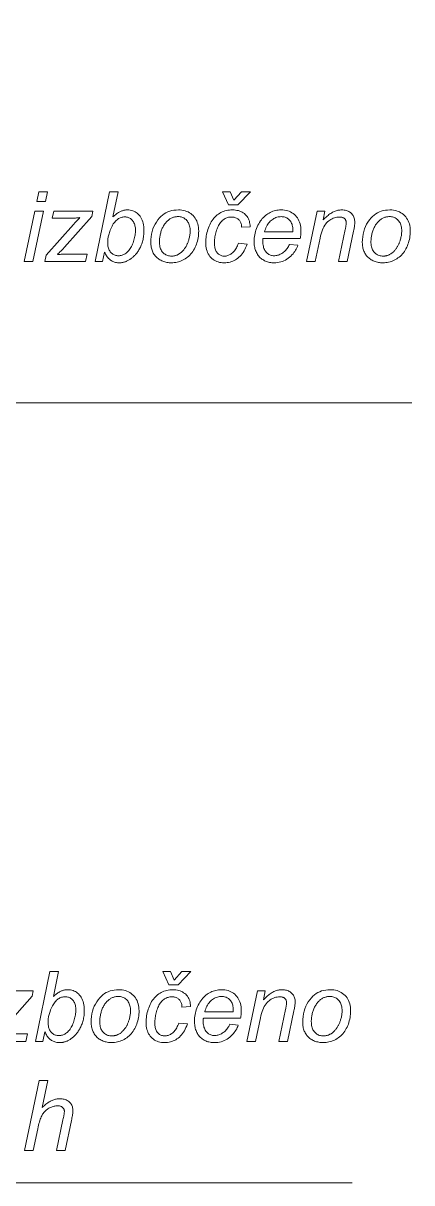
# Model space of a CAD drawing. Extents: x 0 to 420, y 0 to 594.
# Drawn here: x 228.49 to 245.19, y 207 to 256.8 of the extents above; entities that cross this region are included whole.
import ezdxf

# ---------------------------------------------------------------- set-up
doc = ezdxf.new("R2010")
doc.units = 0

msp = doc.modelspace()

# ---------------------------------------------------------------- linework, layer by layer
at = {"lineweight": 13}
for points in [[(145.285, 299.372), (168.107, 207), (242.626, 207)], [(168.334, 299.447), (183.477, 240.492), (245.188, 240.492)], [(227.247, 215.243), (228.927, 215.243), (228.878, 215.01), (227.7, 213.686)], [(227.824, 213.396), (228.68, 213.396), (228.612, 213.07), (226.863, 213.07)]]:
    msp.add_lwpolyline(points, dxfattribs=at)
for points in [[(229.077, 249.142), (229.165, 249.562), (229.533, 249.562), (229.445, 249.142)], [(231.578, 246.562), (232.204, 249.562), (232.574, 249.562), (232.351, 248.49), (232.386, 248.521), (232.42, 248.55), (232.454, 248.578), (232.487, 248.604), (232.519, 248.627), (232.551, 248.649), (232.582, 248.669), (232.612, 248.687), (232.641, 248.704), (232.67, 248.718), (232.699, 248.73), (232.728, 248.742), (232.757, 248.752), (232.787, 248.76), (232.817, 248.768), (232.847, 248.774), (232.877, 248.778), (232.907, 248.782), (232.938, 248.784), (232.969, 248.784), (233.029, 248.782), (233.087, 248.775), (233.143, 248.764), (233.197, 248.748), (233.249, 248.727), (233.299, 248.702), (233.346, 248.673), (233.392, 248.639), (233.436, 248.6), (233.478, 248.557), (233.516, 248.51), (233.551, 248.458), (233.582, 248.402), (233.608, 248.342), (233.63, 248.278), (233.649, 248.21), (233.663, 248.138), (233.673, 248.061), (233.679, 247.981), (233.681, 247.896), (233.681, 247.839), (233.678, 247.783), (233.674, 247.727), (233.668, 247.673), (233.661, 247.62), (233.652, 247.568), (233.641, 247.516), (233.629, 247.466), (233.615, 247.417), (233.599, 247.368), (233.583, 247.321), (233.565, 247.275), (233.547, 247.231), (233.528, 247.189), (233.508, 247.148), (233.487, 247.108), (233.466, 247.071), (233.444, 247.034), (233.421, 246.999), (233.397, 246.966), (233.373, 246.934), (233.348, 246.904), (233.324, 246.874), (233.299, 246.846), (233.274, 246.82), (233.249, 246.794), (233.224, 246.77), (233.198, 246.748), (233.173, 246.726), (233.147, 246.706), (233.121, 246.687), (233.095, 246.669), (233.069, 246.652), (233.043, 246.636), (233.017, 246.621), (232.99, 246.607), (232.964, 246.594), (232.937, 246.582), (232.91, 246.571), (232.883, 246.561), (232.856, 246.552), (232.83, 246.544), (232.803, 246.536), (232.777, 246.53), (232.751, 246.525), (232.725, 246.52), (232.699, 246.517), (232.674, 246.515), (232.648, 246.513), (232.623, 246.513), (232.581, 246.514), (232.539, 246.517), (232.499, 246.523), (232.46, 246.531), (232.421, 246.541), (232.384, 246.554), (232.348, 246.568), (232.312, 246.585), (232.278, 246.605), (232.245, 246.626), (232.213, 246.65), (232.182, 246.677), (232.153, 246.705), (232.125, 246.736), (232.099, 246.77), (232.074, 246.806), (232.051, 246.844), (232.029, 246.885), (232.008, 246.928), (231.989, 246.973), (231.903, 246.562)], [(238.259, 249.562), (237.717, 248.999), (237.308, 248.999), (237.056, 249.562), (237.379, 249.562), (237.535, 249.198), (237.874, 249.562)], [(228.537, 246.562), (228.991, 248.735), (229.361, 248.735), (228.907, 246.562)], [(229.425, 246.562), (229.484, 246.848), (230.653, 248.164), (230.678, 248.192), (230.704, 248.22), (230.73, 248.249), (230.757, 248.277), (230.785, 248.306), (230.813, 248.335), (230.841, 248.364), (230.871, 248.393), (230.901, 248.423), (230.931, 248.453), (230.88, 248.448), (230.831, 248.443), (230.786, 248.439), (230.744, 248.436), (230.704, 248.433), (230.668, 248.43), (230.635, 248.429), (230.604, 248.427), (230.577, 248.426), (230.552, 248.426), (229.744, 248.426), (229.81, 248.735), (231.49, 248.735), (231.441, 248.502), (230.262, 247.178), (230.241, 247.154), (230.218, 247.129), (230.193, 247.103), (230.166, 247.074), (230.137, 247.044), (230.106, 247.013), (230.073, 246.979), (230.039, 246.944), (230.002, 246.907), (229.963, 246.869), (230.023, 246.872), (230.079, 246.875), (230.131, 246.878), (230.179, 246.881), (230.223, 246.883), (230.264, 246.884), (230.3, 246.886), (230.333, 246.887), (230.362, 246.887), (230.387, 246.887), (231.242, 246.887), (231.175, 246.562)], [(233.974, 247.387), (233.978, 247.512), (233.989, 247.632), (234.008, 247.749), (234.034, 247.861), (234.068, 247.968), (234.109, 248.071), (234.157, 248.17), (234.214, 248.265), (234.277, 248.355), (234.348, 248.44), (234.412, 248.506), (234.48, 248.564), (234.551, 248.616), (234.626, 248.66), (234.706, 248.698), (234.789, 248.729), (234.875, 248.753), (234.966, 248.771), (235.06, 248.781), (235.159, 248.784), (235.236, 248.782), (235.31, 248.774), (235.381, 248.762), (235.449, 248.745), (235.514, 248.723), (235.575, 248.696), (235.634, 248.664), (235.69, 248.627), (235.743, 248.585), (235.792, 248.539), (235.838, 248.488), (235.879, 248.434), (235.915, 248.376), (235.946, 248.315), (235.973, 248.25), (235.994, 248.182), (236.011, 248.111), (236.023, 248.036), (236.03, 247.957), (236.033, 247.876), (236.031, 247.801), (236.027, 247.728), (236.019, 247.656), (236.008, 247.584), (235.995, 247.514), (235.978, 247.445), (235.958, 247.377), (235.936, 247.31), (235.91, 247.244), (235.881, 247.179), (235.85, 247.116), (235.816, 247.056), (235.779, 246.999), (235.74, 246.945), (235.698, 246.894), (235.653, 246.846), (235.607, 246.801), (235.557, 246.759), (235.505, 246.721), (235.45, 246.685), (235.394, 246.652), (235.338, 246.623), (235.28, 246.597), (235.222, 246.575), (235.164, 246.556), (235.105, 246.54), (235.045, 246.528), (234.985, 246.52), (234.924, 246.514), (234.862, 246.513), (234.812, 246.514), (234.762, 246.517), (234.714, 246.523), (234.666, 246.53), (234.62, 246.54), (234.574, 246.552), (234.529, 246.566), (234.486, 246.582), (234.443, 246.601), (234.401, 246.621), (234.36, 246.644), (234.321, 246.668), (234.285, 246.694), (234.25, 246.722), (234.217, 246.752), (234.187, 246.784), (234.158, 246.817), (234.131, 246.852), (234.106, 246.889), (234.083, 246.928), (234.063, 246.969), (234.044, 247.01), (234.028, 247.053), (234.013, 247.097), (234.001, 247.142), (233.991, 247.188), (233.984, 247.236), (233.978, 247.285), (233.975, 247.335)], [(237.739, 247.354), (238.11, 247.315), (238.081, 247.236), (238.049, 247.16), (238.016, 247.089), (237.98, 247.023), (237.941, 246.96), (237.9, 246.902), (237.857, 246.848), (237.812, 246.798), (237.764, 246.752), (237.714, 246.71), (237.662, 246.673), (237.608, 246.639), (237.553, 246.61), (237.497, 246.584), (237.439, 246.562), (237.38, 246.544), (237.32, 246.531), (237.258, 246.521), (237.194, 246.515), (237.13, 246.513), (237.06, 246.515), (236.993, 246.522), (236.929, 246.533), (236.868, 246.549), (236.809, 246.57), (236.753, 246.595), (236.7, 246.625), (236.649, 246.659), (236.601, 246.698), (236.555, 246.742), (236.514, 246.79), (236.476, 246.841), (236.443, 246.896), (236.415, 246.954), (236.391, 247.017), (236.371, 247.083), (236.355, 247.152), (236.344, 247.225), (236.338, 247.302), (236.336, 247.382), (236.337, 247.454), (236.341, 247.524), (236.348, 247.595), (236.358, 247.665), (236.371, 247.735), (236.386, 247.805), (236.405, 247.875), (236.426, 247.944), (236.45, 248.013), (236.477, 248.082), (236.506, 248.149), (236.538, 248.213), (236.572, 248.274), (236.609, 248.331), (236.648, 248.385), (236.69, 248.436), (236.734, 248.483), (236.781, 248.527), (236.829, 248.568), (236.881, 248.605), (236.934, 248.639), (236.989, 248.67), (237.045, 248.697), (237.103, 248.72), (237.162, 248.74), (237.223, 248.756), (237.286, 248.768), (237.349, 248.777), (237.415, 248.782), (237.481, 248.784), (237.55, 248.782), (237.616, 248.776), (237.678, 248.766), (237.738, 248.753), (237.795, 248.735), (237.849, 248.713), (237.9, 248.688), (237.948, 248.658), (237.994, 248.624), (238.036, 248.587), (238.075, 248.546), (238.11, 248.503), (238.14, 248.457), (238.167, 248.408), (238.19, 248.357), (238.208, 248.304), (238.222, 248.248), (238.232, 248.189), (238.239, 248.128), (238.241, 248.064), (237.876, 248.039), (237.875, 248.08), (237.871, 248.118), (237.865, 248.155), (237.856, 248.19), (237.845, 248.224), (237.832, 248.255), (237.817, 248.285), (237.799, 248.312), (237.779, 248.338), (237.757, 248.363), (237.732, 248.385), (237.707, 248.405), (237.679, 248.422), (237.651, 248.437), (237.62, 248.45), (237.589, 248.461), (237.555, 248.469), (237.521, 248.475), (237.484, 248.478), (237.447, 248.479), (237.403, 248.478), (237.36, 248.474), (237.318, 248.467), (237.278, 248.457), (237.238, 248.444), (237.2, 248.429), (237.163, 248.41), (237.128, 248.389), (237.093, 248.365), (237.06, 248.338), (237.028, 248.308), (236.997, 248.276), (236.968, 248.24), (236.94, 248.202), (236.914, 248.16), (236.889, 248.116), (236.865, 248.069), (236.843, 248.019), (236.822, 247.965), (236.803, 247.909), (236.785, 247.852), (236.77, 247.795), (236.756, 247.739), (236.744, 247.683), (236.733, 247.627), (236.725, 247.572), (236.718, 247.517), (236.714, 247.463), (236.711, 247.409), (236.71, 247.356), (236.711, 247.302), (236.715, 247.25), (236.721, 247.201), (236.73, 247.156), (236.741, 247.112), (236.754, 247.072), (236.77, 247.034), (236.789, 247), (236.809, 246.968), (236.833, 246.938), (236.858, 246.912), (236.884, 246.888), (236.912, 246.867), (236.94, 246.849), (236.97, 246.834), (237.001, 246.822), (237.033, 246.812), (237.066, 246.805), (237.1, 246.801), (237.136, 246.799), (237.172, 246.801), (237.207, 246.805), (237.242, 246.812), (237.277, 246.821), (237.312, 246.834), (237.346, 246.849), (237.38, 246.866), (237.414, 246.887), (237.447, 246.91), (237.48, 246.936), (237.513, 246.965), (237.544, 246.997), (237.573, 247.032), (237.601, 247.069), (237.628, 247.109), (237.653, 247.152), (237.676, 247.199), (237.699, 247.247), (237.72, 247.299)], [(239.931, 247.301), (240.291, 247.264), (240.274, 247.21), (240.252, 247.158), (240.226, 247.105), (240.197, 247.054), (240.163, 247.002), (240.125, 246.952), (240.084, 246.902), (240.038, 246.852), (239.988, 246.803), (239.934, 246.754), (239.877, 246.708), (239.818, 246.667), (239.757, 246.631), (239.693, 246.6), (239.628, 246.573), (239.56, 246.551), (239.49, 246.535), (239.418, 246.522), (239.344, 246.515), (239.268, 246.513), (239.22, 246.514), (239.173, 246.517), (239.127, 246.523), (239.081, 246.531), (239.036, 246.541), (238.993, 246.553), (238.949, 246.567), (238.907, 246.584), (238.866, 246.603), (238.825, 246.624), (238.786, 246.648), (238.748, 246.673), (238.713, 246.7), (238.679, 246.73), (238.647, 246.761), (238.618, 246.795), (238.59, 246.83), (238.564, 246.868), (238.54, 246.907), (238.518, 246.949), (238.498, 246.992), (238.48, 247.036), (238.464, 247.082), (238.451, 247.128), (238.439, 247.176), (238.429, 247.225), (238.422, 247.276), (238.417, 247.327), (238.414, 247.38), (238.413, 247.434), (238.414, 247.505), (238.419, 247.575), (238.427, 247.645), (238.439, 247.715), (238.454, 247.784), (238.472, 247.853), (238.493, 247.922), (238.518, 247.99), (238.546, 248.057), (238.577, 248.124), (238.611, 248.189), (238.647, 248.251), (238.685, 248.31), (238.725, 248.364), (238.766, 248.416), (238.81, 248.464), (238.856, 248.508), (238.903, 248.55), (238.953, 248.587), (239.004, 248.622), (239.057, 248.652), (239.11, 248.68), (239.165, 248.705), (239.22, 248.726), (239.277, 248.744), (239.334, 248.758), (239.392, 248.77), (239.451, 248.778), (239.51, 248.783), (239.571, 248.784), (239.647, 248.782), (239.72, 248.775), (239.79, 248.763), (239.857, 248.746), (239.921, 248.724), (239.981, 248.697), (240.038, 248.666), (240.093, 248.63), (240.144, 248.589), (240.192, 248.543), (240.236, 248.493), (240.276, 248.439), (240.31, 248.382), (240.341, 248.321), (240.366, 248.257), (240.387, 248.19), (240.403, 248.118), (240.415, 248.044), (240.422, 247.966), (240.424, 247.884), (240.424, 247.852), (240.423, 247.82), (240.422, 247.787), (240.42, 247.755), (240.417, 247.722), (240.414, 247.689), (240.41, 247.656), (240.406, 247.623), (240.401, 247.59), (240.396, 247.556), (238.795, 247.556), (238.794, 247.544), (238.792, 247.532), (238.791, 247.519), (238.79, 247.508), (238.789, 247.496), (238.788, 247.485), (238.788, 247.474), (238.787, 247.463), (238.787, 247.452), (238.787, 247.442), (238.788, 247.382), (238.793, 247.326), (238.8, 247.272), (238.81, 247.221), (238.822, 247.173), (238.838, 247.128), (238.856, 247.086), (238.877, 247.046), (238.901, 247.01), (238.927, 246.976), (238.956, 246.946), (238.986, 246.918), (239.017, 246.894), (239.049, 246.873), (239.083, 246.856), (239.118, 246.841), (239.154, 246.83), (239.191, 246.822), (239.23, 246.817), (239.27, 246.816), (239.308, 246.817), (239.346, 246.821), (239.384, 246.827), (239.421, 246.836), (239.459, 246.847), (239.496, 246.861), (239.533, 246.877), (239.571, 246.896), (239.608, 246.917), (239.645, 246.94), (239.681, 246.967), (239.715, 246.995), (239.748, 247.025), (239.779, 247.058), (239.808, 247.093), (239.836, 247.13), (239.862, 247.169), (239.887, 247.211), (239.91, 247.255)], [(240.666, 246.562), (241.12, 248.735), (241.456, 248.735), (241.376, 248.357), (241.419, 248.4), (241.462, 248.441), (241.505, 248.48), (241.546, 248.516), (241.588, 248.549), (241.628, 248.581), (241.668, 248.61), (241.708, 248.636), (241.747, 248.66), (241.785, 248.682), (241.823, 248.701), (241.861, 248.719), (241.9, 248.734), (241.939, 248.747), (241.977, 248.759), (242.016, 248.768), (242.055, 248.775), (242.095, 248.78), (242.134, 248.783), (242.174, 248.784), (242.225, 248.783), (242.275, 248.779), (242.322, 248.771), (242.367, 248.761), (242.409, 248.748), (242.45, 248.733), (242.488, 248.714), (242.524, 248.693), (242.557, 248.668), (242.588, 248.641), (242.617, 248.611), (242.642, 248.58), (242.665, 248.546), (242.684, 248.511), (242.701, 248.474), (242.715, 248.434), (242.725, 248.393), (242.733, 248.35), (242.737, 248.305), (242.739, 248.258), (242.738, 248.233), (242.737, 248.204), (242.734, 248.173), (242.73, 248.139), (242.725, 248.103), (242.719, 248.063), (242.713, 248.021), (242.705, 247.976), (242.696, 247.928), (242.685, 247.878), (242.409, 246.562), (242.039, 246.562), (242.327, 247.939), (242.335, 247.978), (242.343, 248.015), (242.349, 248.05), (242.355, 248.083), (242.36, 248.114), (242.363, 248.142), (242.366, 248.169), (242.369, 248.193), (242.37, 248.216), (242.37, 248.236), (242.37, 248.257), (242.367, 248.278), (242.364, 248.297), (242.358, 248.316), (242.352, 248.334), (242.343, 248.351), (242.334, 248.368), (242.322, 248.383), (242.31, 248.398), (242.296, 248.412), (242.28, 248.425), (242.263, 248.436), (242.245, 248.446), (242.225, 248.455), (242.204, 248.462), (242.182, 248.469), (242.158, 248.473), (242.134, 248.477), (242.107, 248.479), (242.08, 248.479), (242.023, 248.477), (241.968, 248.471), (241.915, 248.461), (241.862, 248.447), (241.811, 248.428), (241.761, 248.406), (241.712, 248.379), (241.665, 248.348), (241.618, 248.314), (241.573, 248.275), (241.53, 248.231), (241.489, 248.181), (241.451, 248.126), (241.414, 248.064), (241.381, 247.997), (241.349, 247.924), (241.32, 247.845), (241.293, 247.76), (241.269, 247.669), (241.247, 247.573), (241.036, 246.562)], [(243.062, 247.387), (243.066, 247.512), (243.077, 247.632), (243.096, 247.749), (243.122, 247.861), (243.156, 247.968), (243.197, 248.071), (243.245, 248.17), (243.302, 248.265), (243.365, 248.355), (243.436, 248.44), (243.5, 248.506), (243.568, 248.564), (243.639, 248.616), (243.714, 248.66), (243.794, 248.698), (243.877, 248.729), (243.963, 248.753), (244.054, 248.771), (244.148, 248.781), (244.247, 248.784), (244.324, 248.782), (244.398, 248.774), (244.469, 248.762), (244.537, 248.745), (244.602, 248.723), (244.663, 248.696), (244.722, 248.664), (244.778, 248.627), (244.831, 248.585), (244.88, 248.539), (244.926, 248.488), (244.967, 248.434), (245.003, 248.376), (245.034, 248.315), (245.061, 248.25), (245.082, 248.182), (245.099, 248.111), (245.111, 248.036), (245.118, 247.957), (245.121, 247.876), (245.119, 247.801), (245.115, 247.728), (245.107, 247.656), (245.096, 247.584), (245.083, 247.514), (245.066, 247.445), (245.046, 247.377), (245.024, 247.31), (244.998, 247.244), (244.969, 247.179), (244.938, 247.116), (244.904, 247.056), (244.867, 246.999), (244.828, 246.945), (244.786, 246.894), (244.741, 246.846), (244.695, 246.801), (244.645, 246.759), (244.593, 246.721), (244.538, 246.685), (244.482, 246.652), (244.426, 246.623), (244.368, 246.597), (244.31, 246.575), (244.252, 246.556), (244.193, 246.54), (244.133, 246.528), (244.073, 246.52), (244.012, 246.514), (243.95, 246.513), (243.9, 246.514), (243.85, 246.517), (243.802, 246.523), (243.754, 246.53), (243.708, 246.54), (243.662, 246.552), (243.617, 246.566), (243.574, 246.582), (243.531, 246.601), (243.489, 246.621), (243.448, 246.644), (243.409, 246.668), (243.373, 246.694), (243.338, 246.722), (243.305, 246.752), (243.275, 246.784), (243.246, 246.817), (243.219, 246.852), (243.194, 246.889), (243.171, 246.928), (243.151, 246.969), (243.132, 247.01), (243.116, 247.053), (243.101, 247.097), (243.089, 247.142), (243.079, 247.188), (243.072, 247.236), (243.066, 247.285), (243.063, 247.335)], [(232.126, 247.454), (232.124, 247.385), (232.125, 247.33), (232.129, 247.279), (232.136, 247.23), (232.145, 247.183), (232.157, 247.139), (232.172, 247.098), (232.189, 247.06), (232.209, 247.024), (232.232, 246.991), (232.257, 246.961), (232.284, 246.933), (232.313, 246.909), (232.343, 246.887), (232.374, 246.868), (232.406, 246.852), (232.44, 246.839), (232.475, 246.829), (232.512, 246.821), (232.55, 246.817), (232.589, 246.816), (232.627, 246.817), (232.665, 246.821), (232.702, 246.828), (232.739, 246.837), (232.775, 246.85), (232.81, 246.865), (232.845, 246.882), (232.879, 246.903), (232.913, 246.926), (232.946, 246.952), (232.978, 246.98), (233.008, 247.012), (233.038, 247.047), (233.066, 247.085), (233.094, 247.126), (233.12, 247.17), (233.145, 247.217), (233.169, 247.267), (233.191, 247.32), (233.213, 247.376), (233.233, 247.434), (233.25, 247.49), (233.266, 247.545), (233.28, 247.6), (233.291, 247.654), (233.3, 247.706), (233.308, 247.758), (233.313, 247.809), (233.316, 247.859), (233.317, 247.908), (233.316, 247.962), (233.312, 248.013), (233.305, 248.062), (233.296, 248.108), (233.284, 248.152), (233.27, 248.193), (233.252, 248.232), (233.233, 248.269), (233.21, 248.303), (233.185, 248.334), (233.158, 248.363), (233.13, 248.389), (233.1, 248.411), (233.07, 248.431), (233.038, 248.448), (233.004, 248.461), (232.97, 248.472), (232.934, 248.479), (232.897, 248.484), (232.859, 248.485), (232.819, 248.484), (232.78, 248.479), (232.741, 248.472), (232.703, 248.461), (232.666, 248.447), (232.63, 248.43), (232.594, 248.41), (232.559, 248.387), (232.524, 248.36), (232.49, 248.331), (232.457, 248.298), (232.425, 248.263), (232.395, 248.223), (232.365, 248.181), (232.336, 248.135), (232.309, 248.086), (232.283, 248.033), (232.257, 247.977), (232.233, 247.918), (232.21, 247.855), (232.194, 247.808), (232.18, 247.763), (232.167, 247.719), (232.156, 247.676), (232.147, 247.635), (232.14, 247.596), (232.134, 247.558), (232.129, 247.522), (232.127, 247.487)], [(234.344, 247.423), (234.346, 247.364), (234.35, 247.307), (234.358, 247.253), (234.368, 247.202), (234.381, 247.154), (234.397, 247.108), (234.417, 247.066), (234.439, 247.027), (234.464, 246.991), (234.492, 246.958), (234.522, 246.928), (234.554, 246.901), (234.587, 246.877), (234.622, 246.856), (234.659, 246.839), (234.697, 246.825), (234.737, 246.814), (234.779, 246.806), (234.822, 246.801), (234.866, 246.799), (234.89, 246.8), (234.914, 246.801), (234.937, 246.804), (234.961, 246.807), (234.984, 246.811), (235.008, 246.817), (235.031, 246.823), (235.055, 246.83), (235.078, 246.838), (235.102, 246.847), (235.125, 246.857), (235.148, 246.869), (235.17, 246.881), (235.192, 246.894), (235.214, 246.908), (235.236, 246.923), (235.257, 246.939), (235.278, 246.956), (235.298, 246.975), (235.318, 246.994), (235.338, 247.014), (235.357, 247.034), (235.376, 247.055), (235.394, 247.077), (235.411, 247.099), (235.428, 247.121), (235.444, 247.145), (235.46, 247.169), (235.475, 247.193), (235.489, 247.218), (235.503, 247.243), (235.516, 247.269), (235.529, 247.295), (235.541, 247.322), (235.553, 247.348), (235.564, 247.376), (235.575, 247.403), (235.585, 247.432), (235.594, 247.46), (235.603, 247.489), (235.615, 247.529), (235.626, 247.569), (235.635, 247.609), (235.643, 247.648), (235.65, 247.687), (235.656, 247.726), (235.661, 247.765), (235.664, 247.803), (235.666, 247.84), (235.666, 247.878), (235.665, 247.935), (235.66, 247.99), (235.653, 248.043), (235.643, 248.092), (235.629, 248.139), (235.613, 248.184), (235.594, 248.226), (235.571, 248.265), (235.546, 248.301), (235.518, 248.335), (235.488, 248.366), (235.456, 248.394), (235.422, 248.418), (235.387, 248.439), (235.35, 248.457), (235.312, 248.472), (235.273, 248.483), (235.231, 248.491), (235.189, 248.496), (235.145, 248.498), (235.11, 248.497), (235.076, 248.494), (235.043, 248.49), (235.01, 248.485), (234.978, 248.477), (234.947, 248.468), (234.916, 248.457), (234.886, 248.445), (234.856, 248.431), (234.827, 248.415), (234.799, 248.398), (234.771, 248.379), (234.744, 248.358), (234.717, 248.336), (234.691, 248.313), (234.665, 248.288), (234.64, 248.261), (234.616, 248.233), (234.592, 248.204), (234.568, 248.172), (234.546, 248.14), (234.525, 248.106), (234.505, 248.072), (234.486, 248.036), (234.468, 248), (234.452, 247.962), (234.437, 247.923), (234.423, 247.884), (234.41, 247.843), (234.399, 247.801), (234.388, 247.759), (234.379, 247.718), (234.371, 247.678), (234.364, 247.639), (234.358, 247.601), (234.353, 247.563), (234.349, 247.527), (234.347, 247.492), (234.345, 247.457)], [(238.855, 247.839), (240.074, 247.839), (240.075, 247.85), (240.075, 247.86), (240.075, 247.87), (240.076, 247.879), (240.076, 247.888), (240.076, 247.896), (240.076, 247.903), (240.076, 247.91), (240.076, 247.915), (240.076, 247.921), (240.075, 247.975), (240.071, 248.027), (240.064, 248.076), (240.054, 248.123), (240.042, 248.167), (240.026, 248.208), (240.008, 248.247), (239.987, 248.283), (239.964, 248.316), (239.937, 248.347), (239.909, 248.376), (239.878, 248.401), (239.846, 248.423), (239.813, 248.442), (239.778, 248.459), (239.741, 248.472), (239.703, 248.482), (239.663, 248.49), (239.622, 248.494), (239.579, 248.496), (239.532, 248.494), (239.486, 248.489), (239.44, 248.481), (239.396, 248.47), (239.352, 248.455), (239.309, 248.437), (239.267, 248.416), (239.226, 248.391), (239.186, 248.363), (239.146, 248.332), (239.108, 248.298), (239.072, 248.26), (239.038, 248.219), (239.006, 248.175), (238.976, 248.127), (238.947, 248.076), (238.921, 248.022), (238.897, 247.964), (238.875, 247.903)], [(243.432, 247.423), (243.434, 247.364), (243.438, 247.307), (243.446, 247.253), (243.456, 247.202), (243.469, 247.154), (243.485, 247.108), (243.505, 247.066), (243.527, 247.027), (243.552, 246.991), (243.58, 246.958), (243.61, 246.928), (243.642, 246.901), (243.675, 246.877), (243.71, 246.856), (243.747, 246.839), (243.785, 246.825), (243.825, 246.814), (243.867, 246.806), (243.91, 246.801), (243.954, 246.799), (243.978, 246.8), (244.002, 246.801), (244.025, 246.804), (244.049, 246.807), (244.072, 246.811), (244.096, 246.817), (244.119, 246.823), (244.143, 246.83), (244.166, 246.838), (244.19, 246.847), (244.213, 246.857), (244.236, 246.869), (244.258, 246.881), (244.28, 246.894), (244.302, 246.908), (244.324, 246.923), (244.345, 246.939), (244.366, 246.956), (244.386, 246.975), (244.406, 246.994), (244.426, 247.014), (244.445, 247.034), (244.464, 247.055), (244.482, 247.077), (244.499, 247.099), (244.516, 247.121), (244.532, 247.145), (244.548, 247.169), (244.563, 247.193), (244.577, 247.218), (244.591, 247.243), (244.604, 247.269), (244.617, 247.295), (244.629, 247.322), (244.641, 247.348), (244.652, 247.376), (244.663, 247.403), (244.673, 247.432), (244.682, 247.46), (244.691, 247.489), (244.703, 247.529), (244.714, 247.569), (244.723, 247.609), (244.731, 247.648), (244.738, 247.687), (244.744, 247.726), (244.749, 247.765), (244.752, 247.803), (244.754, 247.84), (244.754, 247.878), (244.753, 247.935), (244.748, 247.99), (244.741, 248.043), (244.731, 248.092), (244.717, 248.139), (244.701, 248.184), (244.682, 248.226), (244.659, 248.265), (244.634, 248.301), (244.606, 248.335), (244.576, 248.366), (244.544, 248.394), (244.51, 248.418), (244.475, 248.439), (244.438, 248.457), (244.4, 248.472), (244.361, 248.483), (244.319, 248.491), (244.277, 248.496), (244.232, 248.498), (244.198, 248.497), (244.164, 248.494), (244.131, 248.49), (244.098, 248.485), (244.066, 248.477), (244.035, 248.468), (244.004, 248.457), (243.974, 248.445), (243.944, 248.431), (243.915, 248.415), (243.887, 248.398), (243.859, 248.379), (243.832, 248.358), (243.805, 248.336), (243.779, 248.313), (243.753, 248.288), (243.728, 248.261), (243.704, 248.233), (243.68, 248.204), (243.656, 248.172), (243.634, 248.14), (243.613, 248.106), (243.593, 248.072), (243.574, 248.036), (243.556, 248), (243.54, 247.962), (243.525, 247.923), (243.511, 247.884), (243.498, 247.843), (243.487, 247.801), (243.476, 247.759), (243.467, 247.718), (243.459, 247.678), (243.452, 247.639), (243.446, 247.601), (243.441, 247.563), (243.437, 247.527), (243.435, 247.492), (243.433, 247.457)], [(229.015, 213.07), (229.642, 216.07), (230.012, 216.07), (229.789, 214.998), (229.824, 215.029), (229.858, 215.059), (229.892, 215.086), (229.925, 215.112), (229.957, 215.136), (229.988, 215.158), (230.019, 215.178), (230.05, 215.196), (230.079, 215.212), (230.108, 215.226), (230.137, 215.239), (230.166, 215.25), (230.195, 215.26), (230.225, 215.269), (230.255, 215.276), (230.285, 215.282), (230.315, 215.287), (230.345, 215.29), (230.376, 215.292), (230.407, 215.292), (230.467, 215.29), (230.525, 215.283), (230.581, 215.272), (230.635, 215.256), (230.687, 215.236), (230.736, 215.211), (230.784, 215.181), (230.83, 215.147), (230.874, 215.109), (230.916, 215.065), (230.954, 215.018), (230.989, 214.966), (231.019, 214.91), (231.046, 214.851), (231.068, 214.787), (231.087, 214.718), (231.101, 214.646), (231.111, 214.57), (231.117, 214.489), (231.119, 214.404), (231.118, 214.347), (231.116, 214.291), (231.112, 214.236), (231.106, 214.181), (231.099, 214.128), (231.09, 214.076), (231.079, 214.024), (231.067, 213.974), (231.053, 213.925), (231.037, 213.876), (231.021, 213.829), (231.003, 213.784), (230.985, 213.74), (230.966, 213.697), (230.946, 213.656), (230.925, 213.617), (230.904, 213.579), (230.881, 213.542), (230.858, 213.508), (230.835, 213.474), (230.81, 213.442), (230.786, 213.412), (230.762, 213.383), (230.737, 213.355), (230.712, 213.328), (230.687, 213.303), (230.662, 213.279), (230.636, 213.256), (230.611, 213.234), (230.585, 213.214), (230.559, 213.195), (230.533, 213.177), (230.507, 213.16), (230.481, 213.145), (230.455, 213.129), (230.428, 213.115), (230.402, 213.102), (230.375, 213.09), (230.348, 213.079), (230.321, 213.069), (230.294, 213.06), (230.267, 213.052), (230.241, 213.045), (230.215, 213.038), (230.189, 213.033), (230.163, 213.029), (230.137, 213.025), (230.112, 213.023), (230.086, 213.021), (230.061, 213.021), (230.019, 213.022), (229.977, 213.026), (229.937, 213.031), (229.897, 213.039), (229.859, 213.049), (229.822, 213.062), (229.785, 213.077), (229.75, 213.094), (229.716, 213.113), (229.683, 213.135), (229.651, 213.159), (229.62, 213.185), (229.591, 213.214), (229.563, 213.245), (229.537, 213.278), (229.512, 213.314), (229.488, 213.352), (229.466, 213.393), (229.446, 213.436), (229.427, 213.481), (229.341, 213.07)], [(235.697, 216.07), (235.155, 215.507), (234.745, 215.507), (234.494, 216.07), (234.817, 216.07), (234.972, 215.706), (235.312, 216.07)], [(231.412, 213.895), (231.416, 214.02), (231.427, 214.141), (231.445, 214.257), (231.472, 214.369), (231.505, 214.477), (231.547, 214.58), (231.595, 214.679), (231.651, 214.773), (231.715, 214.863), (231.786, 214.949), (231.85, 215.014), (231.918, 215.072), (231.989, 215.124), (232.064, 215.169), (232.143, 215.207), (232.226, 215.238), (232.313, 215.262), (232.404, 215.279), (232.498, 215.289), (232.597, 215.292), (232.674, 215.29), (232.748, 215.283), (232.819, 215.27), (232.887, 215.253), (232.951, 215.231), (233.013, 215.204), (233.072, 215.172), (233.128, 215.135), (233.18, 215.094), (233.23, 215.047), (233.276, 214.996), (233.317, 214.942), (233.353, 214.884), (233.384, 214.823), (233.41, 214.758), (233.432, 214.69), (233.449, 214.619), (233.461, 214.544), (233.468, 214.466), (233.47, 214.384), (233.469, 214.31), (233.464, 214.236), (233.457, 214.164), (233.446, 214.093), (233.433, 214.022), (233.416, 213.953), (233.396, 213.885), (233.374, 213.818), (233.348, 213.752), (233.319, 213.687), (233.287, 213.624), (233.253, 213.564), (233.217, 213.507), (233.177, 213.453), (233.136, 213.402), (233.091, 213.354), (233.044, 213.31), (232.995, 213.268), (232.943, 213.229), (232.888, 213.193), (232.832, 213.16), (232.775, 213.131), (232.718, 213.105), (232.66, 213.083), (232.602, 213.064), (232.542, 213.049), (232.483, 213.036), (232.422, 213.028), (232.361, 213.023), (232.3, 213.021), (232.25, 213.022), (232.2, 213.025), (232.152, 213.031), (232.104, 213.038), (232.058, 213.048), (232.012, 213.06), (231.967, 213.074), (231.923, 213.09), (231.88, 213.109), (231.838, 213.129), (231.798, 213.152), (231.759, 213.176), (231.723, 213.203), (231.688, 213.231), (231.655, 213.26), (231.625, 213.292), (231.596, 213.325), (231.569, 213.361), (231.544, 213.398), (231.521, 213.436), (231.5, 213.477), (231.482, 213.518), (231.465, 213.561), (231.451, 213.605), (231.439, 213.65), (231.429, 213.697), (231.422, 213.744), (231.416, 213.793), (231.413, 213.843)], [(235.177, 213.862), (235.548, 213.823), (235.519, 213.744), (235.487, 213.669), (235.453, 213.598), (235.417, 213.531), (235.379, 213.468), (235.338, 213.41), (235.295, 213.356), (235.25, 213.306), (235.202, 213.26), (235.152, 213.218), (235.099, 213.181), (235.046, 213.147), (234.991, 213.118), (234.935, 213.092), (234.877, 213.07), (234.818, 213.053), (234.757, 213.039), (234.695, 213.029), (234.632, 213.023), (234.567, 213.021), (234.498, 213.023), (234.431, 213.03), (234.367, 213.042), (234.306, 213.058), (234.247, 213.078), (234.191, 213.104), (234.137, 213.133), (234.087, 213.168), (234.039, 213.207), (233.993, 213.25), (233.951, 213.298), (233.914, 213.349), (233.881, 213.404), (233.853, 213.463), (233.828, 213.525), (233.809, 213.591), (233.793, 213.66), (233.782, 213.733), (233.776, 213.81), (233.773, 213.891), (233.775, 213.962), (233.779, 214.033), (233.786, 214.103), (233.796, 214.174), (233.809, 214.244), (233.824, 214.314), (233.842, 214.383), (233.864, 214.453), (233.888, 214.522), (233.915, 214.591), (233.944, 214.658), (233.976, 214.722), (234.01, 214.782), (234.047, 214.839), (234.086, 214.893), (234.128, 214.944), (234.172, 214.991), (234.218, 215.035), (234.267, 215.076), (234.319, 215.113), (234.372, 215.147), (234.427, 215.178), (234.483, 215.205), (234.541, 215.228), (234.6, 215.248), (234.661, 215.264), (234.723, 215.276), (234.787, 215.285), (234.853, 215.291), (234.919, 215.292), (234.988, 215.291), (235.053, 215.285), (235.116, 215.275), (235.176, 215.261), (235.233, 215.243), (235.287, 215.221), (235.338, 215.196), (235.386, 215.166), (235.431, 215.133), (235.474, 215.095), (235.513, 215.054), (235.548, 215.011), (235.578, 214.965), (235.605, 214.917), (235.627, 214.866), (235.646, 214.812), (235.66, 214.756), (235.67, 214.697), (235.676, 214.636), (235.678, 214.572), (235.314, 214.548), (235.313, 214.588), (235.309, 214.627), (235.303, 214.664), (235.294, 214.699), (235.283, 214.732), (235.27, 214.763), (235.255, 214.793), (235.237, 214.821), (235.217, 214.847), (235.195, 214.871), (235.17, 214.893), (235.144, 214.913), (235.117, 214.93), (235.088, 214.946), (235.058, 214.958), (235.026, 214.969), (234.993, 214.977), (234.958, 214.983), (234.922, 214.986), (234.884, 214.988), (234.84, 214.986), (234.798, 214.982), (234.756, 214.975), (234.716, 214.965), (234.676, 214.952), (234.638, 214.937), (234.601, 214.918), (234.566, 214.897), (234.531, 214.873), (234.498, 214.846), (234.466, 214.817), (234.435, 214.784), (234.406, 214.749), (234.378, 214.71), (234.352, 214.669), (234.327, 214.624), (234.303, 214.577), (234.281, 214.527), (234.26, 214.474), (234.241, 214.418), (234.223, 214.36), (234.207, 214.304), (234.193, 214.247), (234.181, 214.191), (234.171, 214.136), (234.163, 214.08), (234.156, 214.026), (234.152, 213.971), (234.149, 213.918), (234.148, 213.864), (234.149, 213.81), (234.153, 213.758), (234.159, 213.71), (234.167, 213.664), (234.178, 213.621), (234.192, 213.58), (234.208, 213.543), (234.226, 213.508), (234.247, 213.476), (234.271, 213.447), (234.296, 213.42), (234.322, 213.397), (234.349, 213.376), (234.378, 213.358), (234.408, 213.342), (234.439, 213.33), (234.471, 213.32), (234.504, 213.313), (234.538, 213.309), (234.573, 213.308), (234.609, 213.309), (234.645, 213.313), (234.68, 213.32), (234.715, 213.329), (234.75, 213.342), (234.784, 213.357), (234.818, 213.375), (234.852, 213.395), (234.885, 213.419), (234.918, 213.445), (234.951, 213.473), (234.981, 213.505), (235.011, 213.54), (235.039, 213.577), (235.065, 213.618), (235.091, 213.661), (235.114, 213.707), (235.137, 213.756), (235.158, 213.807)], [(237.369, 213.809), (237.729, 213.772), (237.711, 213.719), (237.69, 213.666), (237.664, 213.614), (237.635, 213.562), (237.601, 213.511), (237.563, 213.46), (237.521, 213.41), (237.476, 213.36), (237.426, 213.311), (237.372, 213.262), (237.315, 213.217), (237.256, 213.176), (237.195, 213.139), (237.131, 213.108), (237.066, 213.081), (236.998, 213.06), (236.928, 213.043), (236.856, 213.031), (236.782, 213.023), (236.706, 213.021), (236.658, 213.022), (236.611, 213.025), (236.564, 213.031), (236.519, 213.039), (236.474, 213.049), (236.43, 213.061), (236.387, 213.076), (236.345, 213.092), (236.303, 213.111), (236.263, 213.133), (236.223, 213.156), (236.186, 213.181), (236.15, 213.209), (236.117, 213.238), (236.085, 213.269), (236.055, 213.303), (236.028, 213.338), (236.002, 213.376), (235.978, 213.415), (235.956, 213.457), (235.936, 213.5), (235.918, 213.544), (235.902, 213.59), (235.888, 213.637), (235.877, 213.685), (235.867, 213.734), (235.86, 213.784), (235.855, 213.835), (235.851, 213.888), (235.85, 213.942), (235.852, 214.013), (235.857, 214.083), (235.865, 214.154), (235.877, 214.223), (235.892, 214.293), (235.91, 214.361), (235.931, 214.43), (235.956, 214.498), (235.984, 214.565), (236.015, 214.633), (236.049, 214.698), (236.085, 214.76), (236.123, 214.818), (236.162, 214.873), (236.204, 214.924), (236.248, 214.972), (236.293, 215.017), (236.341, 215.058), (236.39, 215.096), (236.442, 215.13), (236.495, 215.161), (236.548, 215.188), (236.603, 215.213), (236.658, 215.234), (236.714, 215.252), (236.772, 215.266), (236.83, 215.278), (236.888, 215.286), (236.948, 215.291), (237.009, 215.292), (237.085, 215.29), (237.158, 215.283), (237.228, 215.271), (237.295, 215.254), (237.358, 215.232), (237.419, 215.206), (237.476, 215.174), (237.531, 215.138), (237.582, 215.097), (237.63, 215.051), (237.674, 215.001), (237.713, 214.947), (237.748, 214.89), (237.778, 214.83), (237.804, 214.766), (237.825, 214.698), (237.841, 214.627), (237.853, 214.552), (237.86, 214.474), (237.862, 214.392), (237.862, 214.36), (237.861, 214.328), (237.859, 214.296), (237.857, 214.263), (237.855, 214.23), (237.852, 214.198), (237.848, 214.165), (237.844, 214.131), (237.839, 214.098), (237.833, 214.065), (236.233, 214.065), (236.232, 214.052), (236.23, 214.04), (236.229, 214.028), (236.228, 214.016), (236.227, 214.004), (236.226, 213.993), (236.226, 213.982), (236.225, 213.971), (236.225, 213.96), (236.225, 213.95), (236.226, 213.891), (236.23, 213.834), (236.237, 213.78), (236.247, 213.729), (236.26, 213.681), (236.275, 213.636), (236.294, 213.594), (236.315, 213.555), (236.338, 213.518), (236.365, 213.485), (236.394, 213.454), (236.424, 213.427), (236.455, 213.403), (236.487, 213.382), (236.521, 213.364), (236.556, 213.35), (236.592, 213.338), (236.629, 213.33), (236.668, 213.325), (236.708, 213.324), (236.746, 213.325), (236.784, 213.329), (236.821, 213.335), (236.859, 213.344), (236.897, 213.355), (236.934, 213.369), (236.971, 213.385), (237.008, 213.404), (237.045, 213.425), (237.082, 213.449), (237.118, 213.475), (237.153, 213.503), (237.185, 213.534), (237.217, 213.566), (237.246, 213.601), (237.274, 213.638), (237.3, 213.678), (237.325, 213.719), (237.348, 213.763)], [(238.103, 213.07), (238.558, 215.243), (238.893, 215.243), (238.814, 214.865), (238.857, 214.908), (238.9, 214.949), (238.942, 214.988), (238.984, 215.024), (239.025, 215.058), (239.066, 215.089), (239.106, 215.118), (239.146, 215.144), (239.184, 215.169), (239.223, 215.19), (239.261, 215.21), (239.299, 215.227), (239.338, 215.242), (239.376, 215.256), (239.415, 215.267), (239.454, 215.276), (239.493, 215.283), (239.533, 215.288), (239.572, 215.291), (239.612, 215.292), (239.663, 215.291), (239.713, 215.287), (239.76, 215.28), (239.805, 215.27), (239.847, 215.257), (239.888, 215.241), (239.926, 215.222), (239.961, 215.201), (239.995, 215.176), (240.026, 215.149), (240.055, 215.12), (240.08, 215.088), (240.103, 215.055), (240.122, 215.019), (240.139, 214.982), (240.152, 214.943), (240.163, 214.902), (240.17, 214.859), (240.175, 214.814), (240.176, 214.767), (240.176, 214.741), (240.174, 214.713), (240.172, 214.682), (240.168, 214.648), (240.163, 214.611), (240.157, 214.572), (240.15, 214.529), (240.142, 214.484), (240.133, 214.437), (240.123, 214.386), (239.847, 213.07), (239.477, 213.07), (239.765, 214.447), (239.773, 214.486), (239.781, 214.523), (239.787, 214.558), (239.793, 214.591), (239.797, 214.622), (239.801, 214.65), (239.804, 214.677), (239.806, 214.701), (239.808, 214.724), (239.808, 214.744), (239.807, 214.765), (239.805, 214.786), (239.801, 214.805), (239.796, 214.824), (239.789, 214.842), (239.781, 214.859), (239.771, 214.876), (239.76, 214.891), (239.748, 214.906), (239.733, 214.92), (239.718, 214.933), (239.701, 214.944), (239.683, 214.954), (239.663, 214.963), (239.642, 214.971), (239.62, 214.977), (239.596, 214.982), (239.571, 214.985), (239.545, 214.987), (239.518, 214.988), (239.461, 214.986), (239.406, 214.979), (239.352, 214.969), (239.3, 214.955), (239.249, 214.936), (239.199, 214.914), (239.15, 214.887), (239.102, 214.857), (239.056, 214.822), (239.011, 214.783), (238.968, 214.739), (238.927, 214.689), (238.888, 214.634), (238.852, 214.572), (238.818, 214.505), (238.787, 214.432), (238.758, 214.353), (238.731, 214.268), (238.707, 214.178), (238.685, 214.081), (238.474, 213.07)], [(240.5, 213.895), (240.504, 214.02), (240.515, 214.141), (240.533, 214.257), (240.56, 214.369), (240.593, 214.477), (240.635, 214.58), (240.683, 214.679), (240.739, 214.773), (240.803, 214.863), (240.874, 214.949), (240.938, 215.014), (241.006, 215.072), (241.077, 215.124), (241.152, 215.169), (241.231, 215.207), (241.314, 215.238), (241.401, 215.262), (241.492, 215.279), (241.586, 215.289), (241.685, 215.292), (241.762, 215.29), (241.836, 215.283), (241.907, 215.27), (241.975, 215.253), (242.039, 215.231), (242.101, 215.204), (242.16, 215.172), (242.216, 215.135), (242.268, 215.094), (242.318, 215.047), (242.364, 214.996), (242.405, 214.942), (242.441, 214.884), (242.472, 214.823), (242.498, 214.758), (242.52, 214.69), (242.537, 214.619), (242.549, 214.544), (242.556, 214.466), (242.558, 214.384), (242.557, 214.31), (242.552, 214.236), (242.545, 214.164), (242.534, 214.093), (242.521, 214.022), (242.504, 213.953), (242.484, 213.885), (242.462, 213.818), (242.436, 213.752), (242.407, 213.687), (242.375, 213.624), (242.341, 213.564), (242.305, 213.507), (242.265, 213.453), (242.224, 213.402), (242.179, 213.354), (242.132, 213.31), (242.083, 213.268), (242.031, 213.229), (241.976, 213.193), (241.92, 213.16), (241.863, 213.131), (241.806, 213.105), (241.748, 213.083), (241.689, 213.064), (241.63, 213.049), (241.571, 213.036), (241.51, 213.028), (241.449, 213.023), (241.388, 213.021), (241.338, 213.022), (241.288, 213.025), (241.24, 213.031), (241.192, 213.038), (241.146, 213.048), (241.1, 213.06), (241.055, 213.074), (241.011, 213.09), (240.968, 213.109), (240.926, 213.129), (240.886, 213.152), (240.847, 213.176), (240.811, 213.203), (240.776, 213.231), (240.743, 213.26), (240.713, 213.292), (240.684, 213.325), (240.657, 213.361), (240.632, 213.398), (240.609, 213.436), (240.588, 213.477), (240.57, 213.518), (240.553, 213.561), (240.539, 213.605), (240.527, 213.65), (240.517, 213.697), (240.51, 213.744), (240.504, 213.793), (240.501, 213.843)], [(229.564, 213.962), (229.562, 213.893), (229.563, 213.838), (229.567, 213.787), (229.574, 213.738), (229.583, 213.691), (229.595, 213.648), (229.61, 213.607), (229.627, 213.568), (229.647, 213.533), (229.67, 213.5), (229.695, 213.469), (229.722, 213.442), (229.751, 213.417), (229.781, 213.395), (229.812, 213.376), (229.844, 213.36), (229.878, 213.347), (229.913, 213.337), (229.95, 213.33), (229.987, 213.325), (230.026, 213.324), (230.065, 213.325), (230.103, 213.329), (230.14, 213.336), (230.177, 213.346), (230.213, 213.358), (230.248, 213.373), (230.283, 213.391), (230.317, 213.411), (230.351, 213.434), (230.383, 213.46), (230.415, 213.489), (230.446, 213.52), (230.476, 213.555), (230.504, 213.593), (230.532, 213.634), (230.558, 213.678), (230.583, 213.725), (230.606, 213.775), (230.629, 213.828), (230.651, 213.885), (230.67, 213.942), (230.688, 213.998), (230.704, 214.054), (230.717, 214.108), (230.729, 214.162), (230.738, 214.215), (230.745, 214.266), (230.751, 214.317), (230.754, 214.367), (230.755, 214.417), (230.754, 214.47), (230.75, 214.521), (230.743, 214.57), (230.734, 214.616), (230.722, 214.66), (230.707, 214.702), (230.69, 214.74), (230.67, 214.777), (230.648, 214.811), (230.623, 214.842), (230.596, 214.871), (230.568, 214.897), (230.538, 214.92), (230.507, 214.939), (230.475, 214.956), (230.442, 214.969), (230.408, 214.98), (230.372, 214.988), (230.335, 214.992), (230.297, 214.994), (230.257, 214.992), (230.218, 214.988), (230.179, 214.98), (230.141, 214.969), (230.104, 214.955), (230.068, 214.938), (230.032, 214.918), (229.997, 214.895), (229.962, 214.869), (229.928, 214.839), (229.895, 214.807), (229.863, 214.771), (229.832, 214.732), (229.803, 214.689), (229.774, 214.643), (229.747, 214.594), (229.72, 214.541), (229.695, 214.485), (229.671, 214.426), (229.648, 214.363), (229.632, 214.316), (229.618, 214.271), (229.605, 214.227), (229.594, 214.184), (229.585, 214.143), (229.577, 214.104), (229.571, 214.066), (229.567, 214.03), (229.565, 213.995)], [(231.782, 213.932), (231.784, 213.872), (231.788, 213.815), (231.795, 213.761), (231.806, 213.71), (231.819, 213.662), (231.835, 213.617), (231.854, 213.575), (231.876, 213.535), (231.902, 213.499), (231.93, 213.466), (231.96, 213.436), (231.992, 213.409), (232.025, 213.385), (232.06, 213.365), (232.097, 213.347), (232.135, 213.333), (232.175, 213.322), (232.216, 213.314), (232.259, 213.309), (232.304, 213.308), (232.328, 213.308), (232.351, 213.309), (232.375, 213.312), (232.399, 213.315), (232.422, 213.32), (232.446, 213.325), (232.469, 213.331), (232.493, 213.338), (232.516, 213.346), (232.539, 213.356), (232.562, 213.366), (232.585, 213.377), (232.608, 213.389), (232.63, 213.402), (232.652, 213.416), (232.673, 213.431), (232.695, 213.447), (232.715, 213.465), (232.736, 213.483), (232.756, 213.502), (232.776, 213.522), (232.795, 213.542), (232.814, 213.563), (232.832, 213.585), (232.849, 213.607), (232.866, 213.63), (232.882, 213.653), (232.898, 213.677), (232.913, 213.701), (232.927, 213.726), (232.941, 213.751), (232.954, 213.777), (232.967, 213.803), (232.979, 213.83), (232.991, 213.857), (233.002, 213.884), (233.012, 213.912), (233.022, 213.94), (233.032, 213.968), (233.041, 213.997), (233.053, 214.037), (233.064, 214.078), (233.073, 214.117), (233.081, 214.157), (233.088, 214.196), (233.094, 214.234), (233.098, 214.273), (233.102, 214.311), (233.104, 214.349), (233.104, 214.386), (233.103, 214.444), (233.098, 214.499), (233.091, 214.551), (233.08, 214.601), (233.067, 214.648), (233.051, 214.692), (233.031, 214.734), (233.009, 214.773), (232.984, 214.809), (232.956, 214.843), (232.925, 214.874), (232.893, 214.902), (232.86, 214.926), (232.825, 214.947), (232.788, 214.965), (232.75, 214.98), (232.71, 214.991), (232.669, 214.999), (232.627, 215.004), (232.582, 215.006), (232.548, 215.005), (232.514, 215.003), (232.481, 214.999), (232.448, 214.993), (232.416, 214.985), (232.385, 214.976), (232.354, 214.965), (232.324, 214.953), (232.294, 214.939), (232.265, 214.923), (232.237, 214.906), (232.209, 214.887), (232.182, 214.867), (232.155, 214.845), (232.129, 214.821), (232.103, 214.796), (232.078, 214.77), (232.054, 214.741), (232.03, 214.712), (232.006, 214.681), (231.984, 214.648), (231.962, 214.615), (231.942, 214.58), (231.924, 214.545), (231.906, 214.508), (231.89, 214.47), (231.874, 214.432), (231.861, 214.392), (231.848, 214.351), (231.836, 214.309), (231.826, 214.267), (231.817, 214.226), (231.809, 214.186), (231.802, 214.147), (231.796, 214.109), (231.791, 214.072), (231.787, 214.035), (231.784, 214), (231.783, 213.965)], [(236.292, 214.347), (237.512, 214.347), (237.512, 214.358), (237.513, 214.369), (237.513, 214.379), (237.513, 214.388), (237.514, 214.396), (237.514, 214.404), (237.514, 214.411), (237.514, 214.418), (237.514, 214.424), (237.514, 214.429), (237.513, 214.483), (237.509, 214.535), (237.502, 214.584), (237.492, 214.631), (237.479, 214.675), (237.464, 214.716), (237.446, 214.755), (237.425, 214.791), (237.401, 214.825), (237.375, 214.856), (237.346, 214.884), (237.316, 214.909), (237.284, 214.931), (237.251, 214.951), (237.216, 214.967), (237.179, 214.98), (237.141, 214.991), (237.101, 214.998), (237.06, 215.002), (237.017, 215.004), (236.97, 215.002), (236.924, 214.997), (236.878, 214.989), (236.834, 214.978), (236.79, 214.963), (236.747, 214.945), (236.705, 214.924), (236.664, 214.899), (236.624, 214.871), (236.584, 214.84), (236.546, 214.806), (236.51, 214.768), (236.476, 214.727), (236.444, 214.683), (236.413, 214.635), (236.385, 214.584), (236.359, 214.53), (236.335, 214.472), (236.313, 214.411)], [(240.87, 213.932), (240.872, 213.872), (240.876, 213.815), (240.883, 213.761), (240.894, 213.71), (240.907, 213.662), (240.923, 213.617), (240.942, 213.575), (240.964, 213.535), (240.99, 213.499), (241.018, 213.466), (241.048, 213.436), (241.08, 213.409), (241.113, 213.385), (241.148, 213.365), (241.185, 213.347), (241.223, 213.333), (241.263, 213.322), (241.304, 213.314), (241.347, 213.309), (241.392, 213.308), (241.416, 213.308), (241.439, 213.309), (241.463, 213.312), (241.487, 213.315), (241.51, 213.32), (241.534, 213.325), (241.557, 213.331), (241.581, 213.338), (241.604, 213.346), (241.627, 213.356), (241.65, 213.366), (241.673, 213.377), (241.696, 213.389), (241.718, 213.402), (241.74, 213.416), (241.761, 213.431), (241.783, 213.447), (241.803, 213.465), (241.824, 213.483), (241.844, 213.502), (241.864, 213.522), (241.883, 213.542), (241.902, 213.563), (241.92, 213.585), (241.937, 213.607), (241.954, 213.63), (241.97, 213.653), (241.986, 213.677), (242.001, 213.701), (242.015, 213.726), (242.029, 213.751), (242.042, 213.777), (242.055, 213.803), (242.067, 213.83), (242.079, 213.857), (242.09, 213.884), (242.1, 213.912), (242.11, 213.94), (242.12, 213.968), (242.129, 213.997), (242.141, 214.037), (242.152, 214.078), (242.161, 214.117), (242.169, 214.157), (242.176, 214.196), (242.182, 214.234), (242.186, 214.273), (242.19, 214.311), (242.191, 214.349), (242.192, 214.386), (242.191, 214.444), (242.186, 214.499), (242.179, 214.551), (242.168, 214.601), (242.155, 214.648), (242.139, 214.692), (242.119, 214.734), (242.097, 214.773), (242.072, 214.809), (242.044, 214.843), (242.013, 214.874), (241.981, 214.902), (241.948, 214.926), (241.913, 214.947), (241.876, 214.965), (241.838, 214.98), (241.798, 214.991), (241.757, 214.999), (241.715, 215.004), (241.67, 215.006), (241.636, 215.005), (241.602, 215.003), (241.569, 214.999), (241.536, 214.993), (241.504, 214.985), (241.473, 214.976), (241.442, 214.965), (241.412, 214.953), (241.382, 214.939), (241.353, 214.923), (241.325, 214.906), (241.297, 214.887), (241.27, 214.867), (241.243, 214.845), (241.217, 214.821), (241.191, 214.796), (241.166, 214.77), (241.142, 214.741), (241.118, 214.712), (241.094, 214.681), (241.072, 214.648), (241.05, 214.615), (241.03, 214.58), (241.012, 214.545), (240.994, 214.508), (240.978, 214.47), (240.962, 214.432), (240.949, 214.392), (240.936, 214.351), (240.924, 214.309), (240.914, 214.267), (240.905, 214.226), (240.897, 214.186), (240.89, 214.147), (240.884, 214.109), (240.879, 214.072), (240.875, 214.035), (240.872, 214), (240.871, 213.965)], [(228.553, 208.388), (229.179, 211.388), (229.55, 211.388), (229.31, 210.236), (229.351, 210.275), (229.392, 210.312), (229.432, 210.346), (229.471, 210.378), (229.51, 210.408), (229.548, 210.436), (229.585, 210.461), (229.622, 210.484), (229.659, 210.505), (229.695, 210.523), (229.731, 210.54), (229.766, 210.555), (229.803, 210.568), (229.839, 210.579), (229.875, 210.589), (229.912, 210.596), (229.949, 210.603), (229.986, 210.607), (230.024, 210.609), (230.061, 210.61), (230.114, 210.609), (230.164, 210.605), (230.212, 210.598), (230.258, 210.588), (230.301, 210.575), (230.342, 210.559), (230.38, 210.541), (230.416, 210.519), (230.45, 210.495), (230.481, 210.468), (230.509, 210.439), (230.534, 210.408), (230.557, 210.375), (230.576, 210.34), (230.593, 210.303), (230.606, 210.265), (230.617, 210.224), (230.624, 210.182), (230.629, 210.138), (230.63, 210.093), (230.629, 210.068), (230.627, 210.039), (230.624, 210.007), (230.62, 209.97), (230.614, 209.93), (230.606, 209.886), (230.598, 209.838), (230.588, 209.786), (230.577, 209.731), (230.565, 209.671), (230.297, 208.388), (229.926, 208.388), (230.202, 209.704), (230.214, 209.759), (230.224, 209.81), (230.233, 209.857), (230.24, 209.899), (230.247, 209.937), (230.252, 209.971), (230.256, 210.001), (230.259, 210.026), (230.261, 210.047), (230.262, 210.064), (230.261, 210.085), (230.259, 210.105), (230.255, 210.124), (230.25, 210.143), (230.243, 210.161), (230.235, 210.178), (230.226, 210.194), (230.215, 210.209), (230.202, 210.224), (230.188, 210.238), (230.173, 210.251), (230.156, 210.262), (230.138, 210.272), (230.119, 210.281), (230.098, 210.289), (230.076, 210.295), (230.053, 210.299), (230.028, 210.303), (230.002, 210.305), (229.975, 210.305), (229.935, 210.304), (229.896, 210.301), (229.857, 210.296), (229.818, 210.289), (229.779, 210.279), (229.741, 210.268), (229.703, 210.254), (229.666, 210.238), (229.629, 210.22), (229.593, 210.2), (229.557, 210.178), (229.523, 210.155), (229.49, 210.13), (229.459, 210.103), (229.43, 210.075), (229.402, 210.046), (229.376, 210.014), (229.352, 209.982), (229.329, 209.947), (229.307, 209.912), (229.287, 209.873), (229.266, 209.829), (229.247, 209.781), (229.227, 209.729), (229.208, 209.672), (229.189, 209.611), (229.171, 209.545), (229.153, 209.475), (229.135, 209.4), (229.118, 209.321), (228.923, 208.388)]]:
    msp.add_lwpolyline(points, close=True, dxfattribs=at)

doc.saveas('drawing.dxf')
